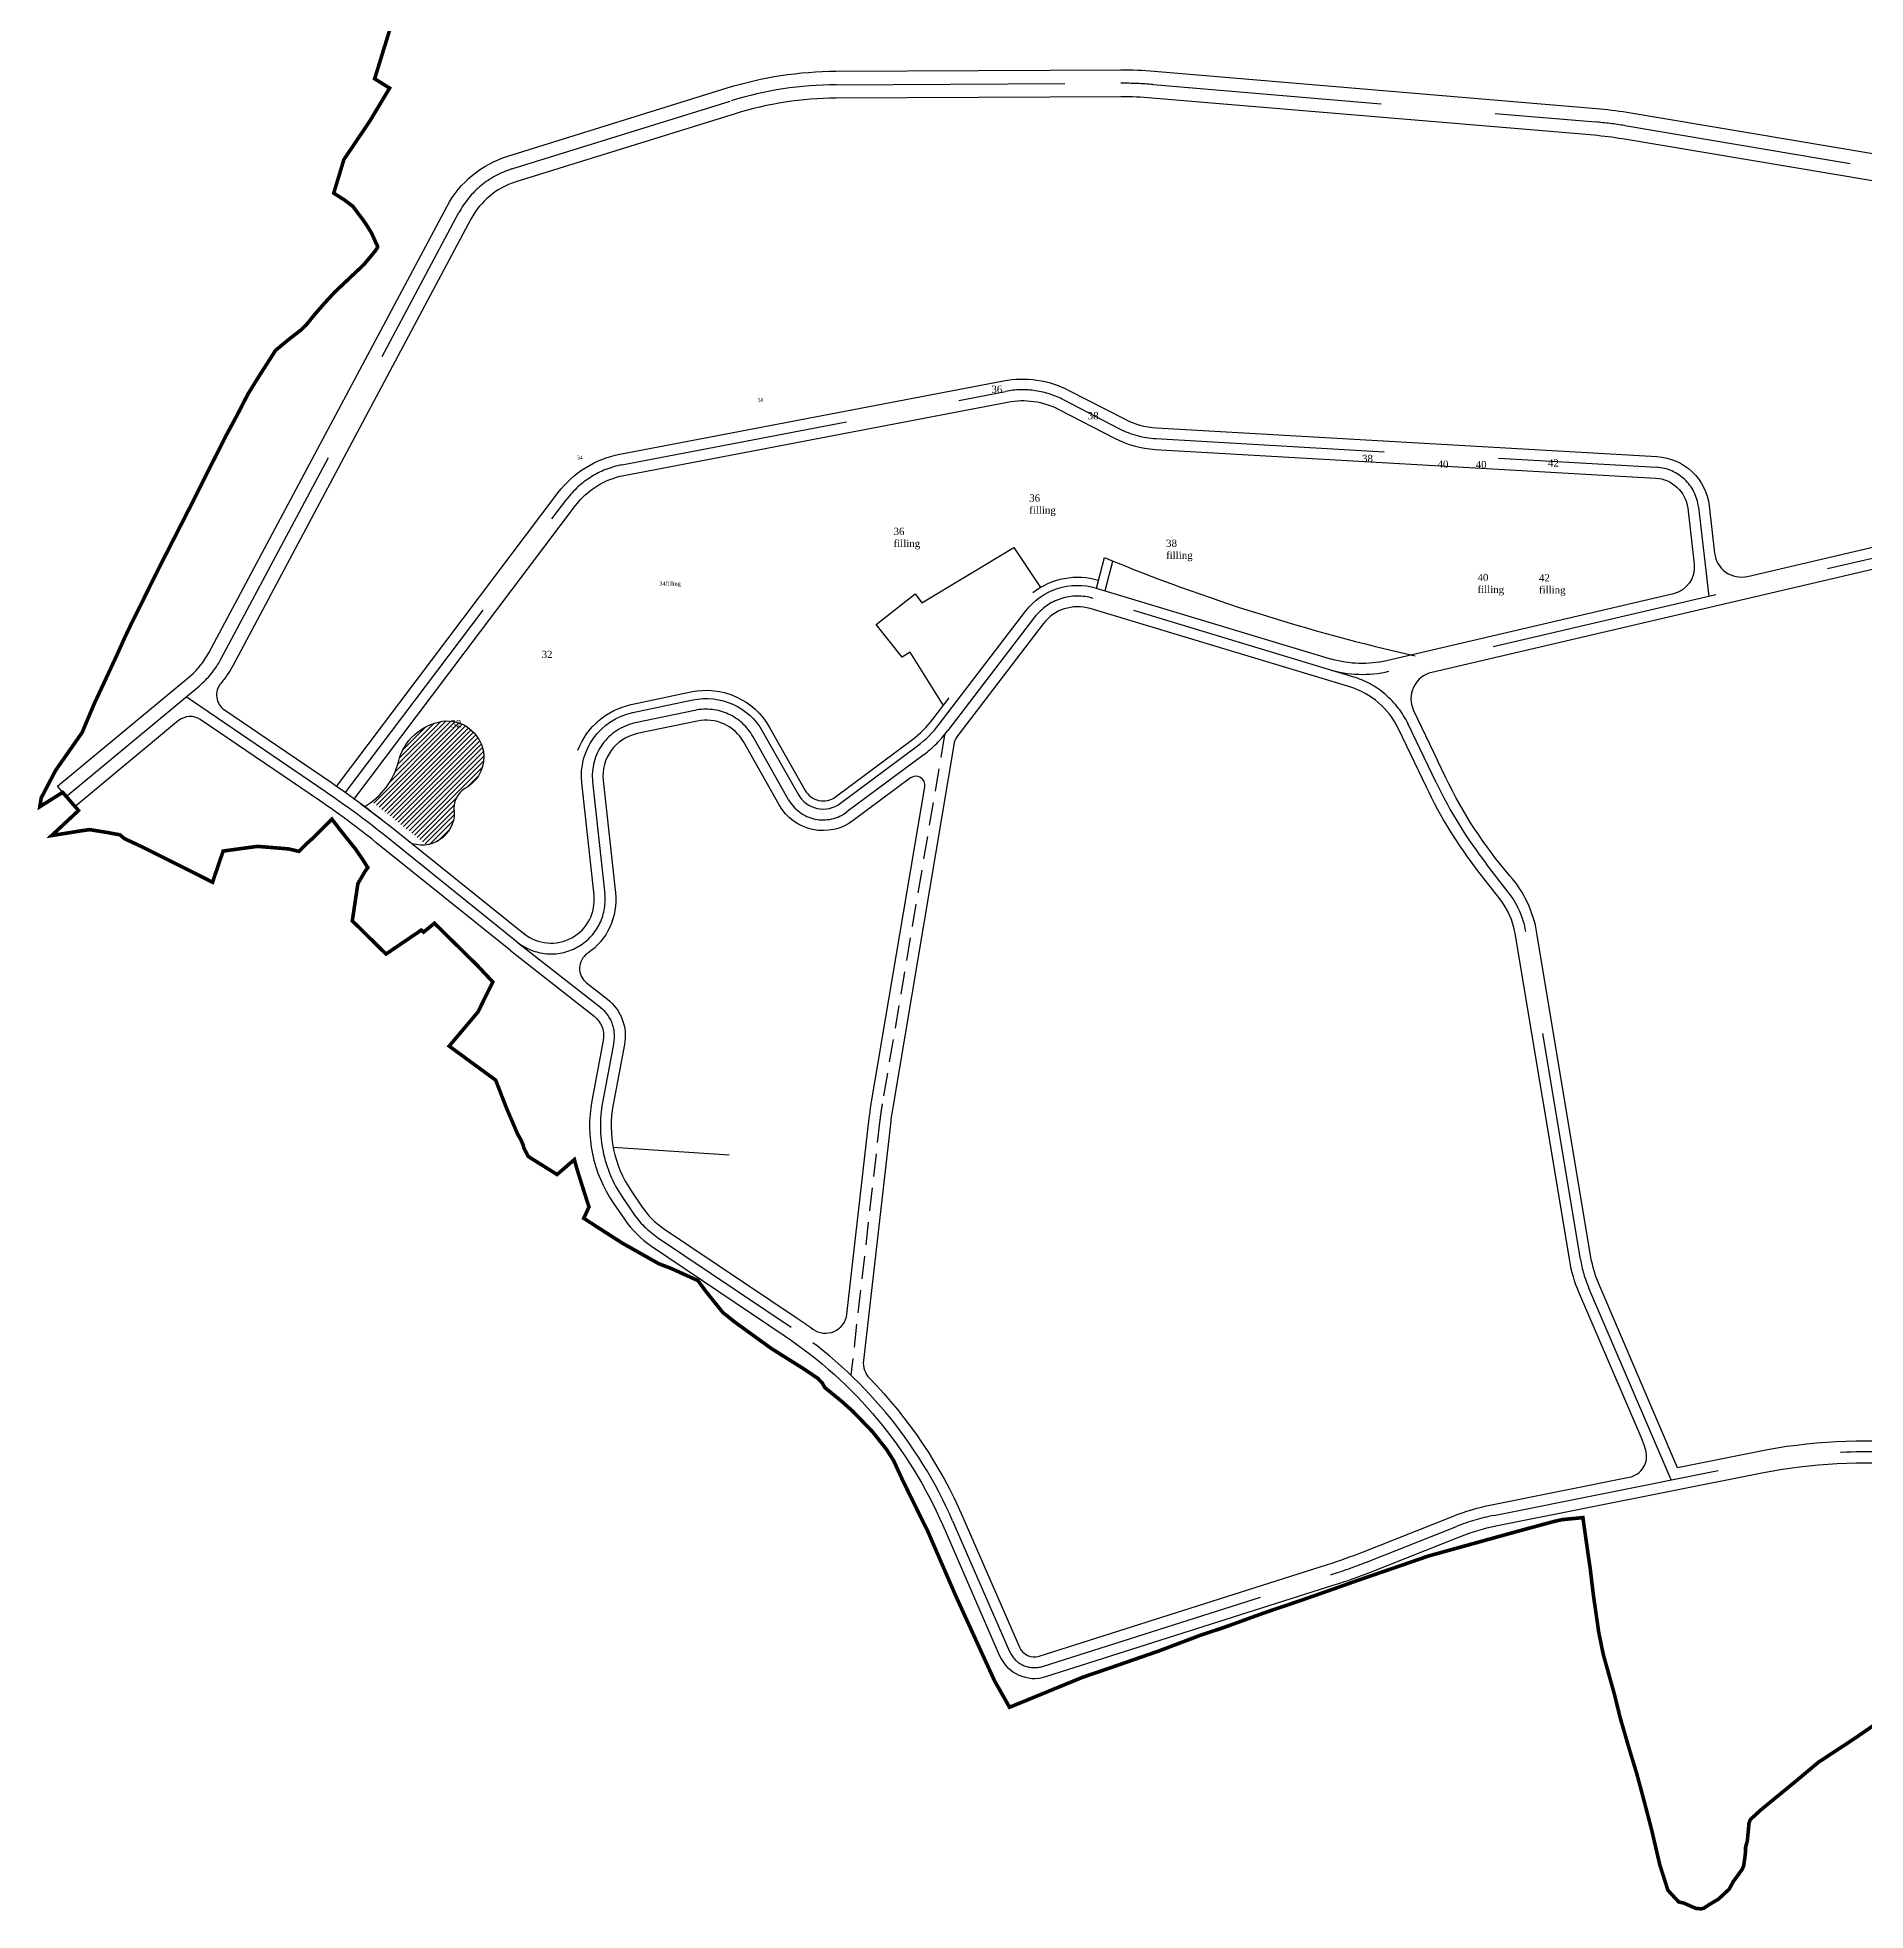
# Model space of a CAD drawing. Header units: millimetres. Extents: x -22696 to 333987, y -7117 to 2643871.
# Drawn here: x 331940 to 332955, y 2641976 to 2643016 of the extents above; entities that cross this region are included whole.
import ezdxf

# ---------------------------------------------------------------- set-up
doc = ezdxf.new("R2010")
doc.units = ezdxf.units.MM
doc.linetypes.add('DASHED', pattern=[19.05, 12.7, -6.35])
doc.layers.add('Boundary', color=8, linetype='Continuous', lineweight=50)
for name, color, linetype in [('L-Geocell', 8, 'Continuous'), ('l-retention pond', 8, 'Continuous'), ('Ltext', 8, 'Continuous'), ('Road Centerline', 8, 'DASHED'), ('ROW', 8, 'Continuous'), ('UNmarked IE', 8, 'Continuous')]:
    doc.layers.add(name, color=color, linetype=linetype)
doc.styles.add('romantic', font='romantic.ttf')

msp = doc.modelspace()

# ---------------------------------------------------------------- hatches: boundary and pattern name
at = {"layer": 'l-retention pond'}
h = msp.add_hatch(dxfattribs=at)
h.set_pattern_fill('ANSI31', color=8, scale=0.6)
h.paths.add_polyline_path([(332179, 2642600.3, 0.284495), (332187.6, 2642619.9, 0.396149), (332164.8, 2642636.7, 0.2981), (332140.4, 2642614.2, -0.172777), (332125.7, 2642592, -0.007795), (332138.3, 2642582.2), (332156, 2642568, 0.416841), (332171.2, 2642588.4, -0.291439)])

# ---------------------------------------------------------------- linework, layer by layer
at = {"layer": 'Boundary'}
msp.add_lwpolyline([(332153.7, 2643079.3, 2, 2, 0), (332127.2, 2642993.4, 2, 2, 0), (332135.5, 2642988.2, 2, 2, 0), (332124.6, 2642970, 2, 2, 0), (332110.1, 2642948.5, 2, 2, 0), (332104.5, 2642929.9, 2, 2, 0), (332110.7, 2642925.9, 2, 2, 0), (332115.1, 2642922.6, 2, 2, 0), (332116.8, 2642920.3, 2, 2, 0), (332120.5, 2642915.4, 2, 2, 0), (332123.1, 2642911.6, 2, 2, 0), (332125.6, 2642907.5, 2, 2, 0), (332127.9, 2642902.3, 2, 2, 0), (332128.7, 2642900.8, 2, 2, 0), (332128.8, 2642899.7, 2, 2, 0), (332127.5, 2642897.8, 2, 2, 0), (332124.9, 2642894.6, 2, 2, 0), (332121.2, 2642890.2, 2, 2, 0), (332104.9, 2642874.8, 2, 2, 0), (332099.2, 2642868.6, 2, 2, 0), (332093.8, 2642862.4, 2, 2, 0), (332089.3, 2642856.8, 2, 2, 0), (332086.3, 2642853.9, 2, 2, 0), (332079.8, 2642848.9, 2, 2, 0), (332072.2, 2642842.6, 2, 2, 0), (332063.1, 2642828.4, 2, 2, 0), (332056.8, 2642818.2, 2, 2, 0), (332051.1, 2642807.1, 2, 2, 0), (332045, 2642795.8, 2, 2, 0), (332036.9, 2642779.8, 2, 2, 0), (332027.3, 2642760.6, 2, 2, 0), (332009.1, 2642725, 2, 2, 0), (331992.3, 2642691.2, 2, 2, 0), (331988.4, 2642683, 2, 2, 0), (331983.7, 2642672.5, 2, 2, 0), (331971.3, 2642645.9, 2, 2, 0), (331964.8, 2642630.4, 2, 2, 0), (331950.1, 2642609.4, 2, 2, 0), (331942.1, 2642594.1, 2, 2, 0), (331941.3, 2642589.2, 2, 2, 0), (331954, 2642597.2, 2, 2, 0), (331962.8, 2642587.1, 2, 2, 0), (331947.9, 2642573.2, 2, 2, 0), (331964.1, 2642575.8, 2, 2, 0), (331969, 2642576.5, 2, 2, 0), (331978.8, 2642574.9, 2, 2, 0), (331985.8, 2642573.6, 2, 2, 0), (331988.3, 2642571.5, 2, 2, 0), (331997.7, 2642567.1, 2, 2, 0), (331997.7, 2642567.1, 2, 2, 0), (332011, 2642560.5, 2, 2, 0), (332037.2, 2642547.3, 2, 2, 0), (332043.1, 2642564.6, 2, 2, 0), (332062.1, 2642567.2, 2, 2, 0), (332079.4, 2642565.8, 2, 2, 0), (332085.2, 2642564.4, 2, 2, 0), (332090, 2642569.2, 2, 2, 0), (332093.4, 2642572.2, 2, 2, 0), (332103.5, 2642582.3, 2, 2, 0), (332108, 2642576.4, 2, 2, 0), (332116.6, 2642565.7, 2, 2, 0), (332121, 2642559.2, 2, 2, 0), (332123.4, 2642555.4, 2, 2, 0), (332123.4, 2642555.4, 2, 2, 0), (332121.8, 2642553.2, 2, 2, 0), (332117.9, 2642546.5, 2, 2, 0), (332114.8, 2642525.8, 2, 2, 0), (332121.2, 2642519.6, 2, 2, 0), (332133.5, 2642507.4, 2, 2, 0), (332153.1, 2642520.7, 2, 2, 0), (332154.4, 2642519.6, 2, 2, 0), (332160.4, 2642524.5, 2, 2, 0), (332160.4, 2642524.5, 2, 2, 0), (332184.1, 2642501.2, 2, 2, 0), (332192.8, 2642491.9, 2, 2, 0), (332184.6, 2642475.3, 2, 2, 0), (332168.6, 2642456.3, 2, 2, 0), (332194.4, 2642437.4, 2, 2, 0), (332200.4, 2642421.9, 2, 2, 0), (332206.6, 2642407.4, 2, 2, 0), (332208.4, 2642404.3, 2, 2, 0), (332209.6, 2642401.5, 2, 2, 0), (332210.1, 2642399.6, 2, 2, 0), (332212.5, 2642395, 2, 2, 0), (332220.2, 2642390.2, 2, 2, 0), (332228.5, 2642385, 2, 2, 0), (332238.1, 2642393.3, 2, 2, 0), (332239.4, 2642388.5, 2, 2, 0), (332242.8, 2642377.6, 2, 2, 0), (332246.2, 2642367, 2, 2, 0), (332243.3, 2642360.7, 2, 2, 0), (332251.3, 2642355.5, 2, 2, 0), (332264.9, 2642346.8, 2, 2, 0), (332285.1, 2642335.4, 2, 2, 0), (332291.7, 2642332.9, 2, 2, 0), (332306.7, 2642326.1, 2, 2, 0), (332311.1, 2642320.1, 2, 2, 0), (332320.5, 2642308.4, 2, 2, 0), (332327, 2642303.2, 2, 2, 0), (332347.3, 2642288.5, 2, 2, 0), (332359.2, 2642281, 2, 2, 0), (332365.9, 2642276.8, 2, 2, 0), (332373.4, 2642271.7, 2, 2, 0), (332375.8, 2642269.1, 2, 2, 0), (332376.9, 2642267.1, 2, 2, 0), (332377.4, 2642266.5, 2, 2, 0), (332386.7, 2642258.9, 2, 2, 0), (332392.7, 2642253.5, 2, 2, 0), (332403.6, 2642242.2, 2, 2, 0), (332411.5, 2642232.2, 2, 2, 0), (332415.3, 2642226.2, 2, 2, 0), (332420.5, 2642214.9, 2, 2, 0), (332432.3, 2642190.9, 2, 2, 0), (332434, 2642187.6, 2, 2, 0), (332449.8, 2642151.1, 2, 2, 0), (332471.3, 2642104, 2, 2, 0), (332479.7, 2642089.2, 2, 2, 0), (332512.1, 2642102.5, 2, 2, 0), (332520.4, 2642105.9, 2, 2, 0), (332536.8, 2642111.5, 2, 2, 0), (332562.4, 2642120.4, 2, 2, 0), (332585.7, 2642129.2, 2, 2, 0), (332598.4, 2642133.4, 2, 2, 0), (332621.3, 2642141.7, 2, 2, 0), (332640.8, 2642148.3, 2, 2, 0), (332661.6, 2642155.6, 2, 2, 0), (332673.7, 2642159.9, 2, 2, 0), (332694.1, 2642166.9, 2, 2, 0), (332712.3, 2642173.2, 2, 2, 0), (332762.5, 2642187.1, 2, 2, 0), (332782.1, 2642192.4, 2, 2, 0), (332786.6, 2642193.4, 2, 2, 0), (332798, 2642194.5, 2, 2, 0), (332800.2, 2642179, 2, 2, 0), (332802.1, 2642165.9, 2, 2, 0), (332803.8, 2642151.7, 2, 2, 0), (332806.8, 2642130.8, 2, 2, 0), (332809.3, 2642118.6, 2, 2, 0), (332815.5, 2642096.4, 2, 2, 0), (332818.7, 2642083.4, 2, 2, 0), (332823.6, 2642066.5, 2, 2, 0), (332828, 2642052, 2, 2, 0), (332832, 2642037.1, 2, 2, 0), (332836.3, 2642020.6, 2, 2, 0), (332840.7, 2642001.7, 2, 2, 0), (332845.2, 2641987.6, 2, 2, 0), (332851.2, 2641981.1, 2, 2, 0), (332854, 2641980.5, 2, 2, 0), (332858.7, 2641978.4, 2, 2, 0), (332860.8, 2641977.5, 2, 2, 0), (332863.6, 2641977.3, 2, 2, 0), (332865.1, 2641977.6, 2, 2, 0), (332867.9, 2641979.5, 2, 2, 0), (332873.3, 2641982.7, 2, 2, 0), (332879.3, 2641988.3, 2, 2, 0), (332881.4, 2641992.3, 2, 2, 0), (332886.3, 2641999, 2, 2, 0), (332887.2, 2642000.9, 2, 2, 0), (332887.9, 2642005.6, 2, 2, 0), (332888.2, 2642008.1, 2, 2, 0), (332888.3, 2642011.2, 2, 2, 0), (332889.3, 2642015.2, 2, 2, 0), (332889.9, 2642021.3, 2, 2, 0), (332890.2, 2642024.9, 2, 2, 0), (332891, 2642026.9, 2, 2, 0), (332896.9, 2642032.3, 2, 2, 0), (332917.6, 2642049.3, 2, 2, 0), (332928.8, 2642058.7, 2, 2, 0), (332948.3, 2642071.5, 2, 2, 0), (332968.2, 2642085.2, 2, 2, 0)], format="xyseb", dxfattribs=at)
msp.add_lwpolyline([(332153.7, 2643079.3, 2, 2, 0), (332127.2, 2642993.4, 2, 2, 0), (332135.5, 2642988.2, 2, 2, 0), (332124.6, 2642970, 2, 2, 0), (332110.1, 2642948.5, 2, 2, 0), (332104.5, 2642929.9, 2, 2, 0), (332110.7, 2642925.9, 2, 2, 0), (332115.1, 2642922.6, 2, 2, 0), (332116.8, 2642920.3, 2, 2, 0), (332120.5, 2642915.4, 2, 2, 0), (332123.1, 2642911.6, 2, 2, 0), (332125.6, 2642907.5, 2, 2, 0), (332127.9, 2642902.3, 2, 2, 0), (332128.7, 2642900.8, 2, 2, 0), (332128.8, 2642899.7, 2, 2, 0), (332127.5, 2642897.8, 2, 2, 0), (332124.9, 2642894.6, 2, 2, 0), (332121.2, 2642890.2, 2, 2, 0), (332104.9, 2642874.8, 2, 2, 0), (332099.2, 2642868.6, 2, 2, 0), (332093.8, 2642862.4, 2, 2, 0), (332089.3, 2642856.8, 2, 2, 0), (332086.3, 2642853.9, 2, 2, 0), (332079.8, 2642848.9, 2, 2, 0), (332072.2, 2642842.6, 2, 2, 0), (332063.1, 2642828.4, 2, 2, 0), (332056.8, 2642818.2, 2, 2, 0), (332051.1, 2642807.1, 2, 2, 0), (332045, 2642795.8, 2, 2, 0), (332036.9, 2642779.8, 2, 2, 0), (332027.3, 2642760.6, 2, 2, 0), (332009.1, 2642725, 2, 2, 0), (331992.3, 2642691.2, 2, 2, 0), (331988.4, 2642683, 2, 2, 0), (331983.7, 2642672.5, 2, 2, 0), (331971.3, 2642645.9, 2, 2, 0), (331964.8, 2642630.4, 2, 2, 0), (331950.1, 2642609.4, 2, 2, 0), (331942.1, 2642594.1, 2, 2, 0), (331941.3, 2642589.2, 2, 2, 0), (331954, 2642597.2, 2, 2, 0), (331962.8, 2642587.1, 2, 2, 0), (331947.9, 2642573.2, 2, 2, 0), (331964.1, 2642575.8, 2, 2, 0), (331969, 2642576.5, 2, 2, 0), (331978.8, 2642574.9, 2, 2, 0), (331985.8, 2642573.6, 2, 2, 0), (331988.3, 2642571.5, 2, 2, 0), (331997.7, 2642567.1, 2, 2, 0), (331997.7, 2642567.1, 2, 2, 0), (332011, 2642560.5, 2, 2, 0), (332037.2, 2642547.3, 2, 2, 0), (332043.1, 2642564.6, 2, 2, 0), (332062.1, 2642567.2, 2, 2, 0), (332079.4, 2642565.8, 2, 2, 0), (332085.2, 2642564.4, 2, 2, 0), (332090, 2642569.2, 2, 2, 0), (332093.4, 2642572.2, 2, 2, 0), (332103.5, 2642582.3, 2, 2, 0), (332108, 2642576.4, 2, 2, 0), (332116.6, 2642565.7, 2, 2, 0), (332121, 2642559.2, 2, 2, 0), (332123.4, 2642555.4, 2, 2, 0), (332123.4, 2642555.4, 2, 2, 0), (332121.8, 2642553.2, 2, 2, 0), (332117.9, 2642546.5, 2, 2, 0), (332114.8, 2642525.8, 2, 2, 0), (332121.2, 2642519.6, 2, 2, 0), (332133.5, 2642507.4, 2, 2, 0), (332153.1, 2642520.7, 2, 2, 0), (332154.4, 2642519.6, 2, 2, 0), (332160.4, 2642524.5, 2, 2, 0), (332160.4, 2642524.5, 2, 2, 0), (332184.1, 2642501.2, 2, 2, 0), (332192.8, 2642491.9, 2, 2, 0), (332184.6, 2642475.3, 2, 2, 0), (332168.6, 2642456.3, 2, 2, 0), (332194.4, 2642437.4, 2, 2, 0), (332200.4, 2642421.9, 2, 2, 0), (332206.6, 2642407.4, 2, 2, 0), (332208.4, 2642404.3, 2, 2, 0), (332209.6, 2642401.5, 2, 2, 0), (332210.1, 2642399.6, 2, 2, 0), (332212.5, 2642395, 2, 2, 0), (332220.2, 2642390.2, 2, 2, 0), (332228.5, 2642385, 2, 2, 0), (332238.1, 2642393.3, 2, 2, 0), (332239.4, 2642388.5, 2, 2, 0), (332242.8, 2642377.6, 2, 2, 0), (332246.2, 2642367, 2, 2, 0), (332243.3, 2642360.7, 2, 2, 0), (332251.3, 2642355.5, 2, 2, 0), (332264.9, 2642346.8, 2, 2, 0), (332285.1, 2642335.4, 2, 2, 0), (332291.7, 2642332.9, 2, 2, 0), (332306.7, 2642326.1, 2, 2, 0), (332311.1, 2642320.1, 2, 2, 0), (332320.5, 2642308.4, 2, 2, 0), (332327, 2642303.2, 2, 2, 0), (332347.3, 2642288.5, 2, 2, 0), (332359.2, 2642281, 2, 2, 0), (332365.9, 2642276.8, 2, 2, 0), (332373.4, 2642271.7, 2, 2, 0), (332375.8, 2642269.1, 2, 2, 0), (332376.9, 2642267.1, 2, 2, 0), (332377.4, 2642266.5, 2, 2, 0), (332386.7, 2642258.9, 2, 2, 0), (332392.7, 2642253.5, 2, 2, 0), (332403.6, 2642242.2, 2, 2, 0), (332411.5, 2642232.2, 2, 2, 0), (332415.3, 2642226.2, 2, 2, 0), (332420.5, 2642214.9, 2, 2, 0), (332432.3, 2642190.9, 2, 2, 0), (332434, 2642187.6, 2, 2, 0), (332449.8, 2642151.1, 2, 2, 0), (332471.3, 2642104, 2, 2, 0), (332479.7, 2642089.2, 2, 2, 0), (332512.1, 2642102.5, 2, 2, 0), (332520.4, 2642105.9, 2, 2, 0), (332536.8, 2642111.5, 2, 2, 0), (332562.4, 2642120.4, 2, 2, 0), (332585.7, 2642129.2, 2, 2, 0), (332598.4, 2642133.4, 2, 2, 0), (332621.3, 2642141.7, 2, 2, 0), (332640.8, 2642148.3, 2, 2, 0), (332661.6, 2642155.6, 2, 2, 0), (332673.7, 2642159.9, 2, 2, 0), (332694.1, 2642166.9, 2, 2, 0), (332712.3, 2642173.2, 2, 2, 0), (332762.5, 2642187.1, 2, 2, 0), (332782.1, 2642192.4, 2, 2, 0), (332786.6, 2642193.4, 2, 2, 0), (332798, 2642194.5, 2, 2, 0), (332800.2, 2642179, 2, 2, 0), (332802.1, 2642165.9, 2, 2, 0), (332803.8, 2642151.7, 2, 2, 0), (332806.8, 2642130.8, 2, 2, 0), (332809.3, 2642118.6, 2, 2, 0), (332815.5, 2642096.4, 2, 2, 0), (332818.7, 2642083.4, 2, 2, 0), (332823.6, 2642066.5, 2, 2, 0), (332828, 2642052, 2, 2, 0), (332832, 2642037.1, 2, 2, 0), (332836.3, 2642020.6, 2, 2, 0), (332840.7, 2642001.7, 2, 2, 0), (332845.2, 2641987.6, 2, 2, 0), (332851.2, 2641981.1, 2, 2, 0), (332854, 2641980.5, 2, 2, 0), (332858.7, 2641978.4, 2, 2, 0), (332860.8, 2641977.5, 2, 2, 0), (332863.6, 2641977.3, 2, 2, 0), (332865.1, 2641977.6, 2, 2, 0), (332867.9, 2641979.5, 2, 2, 0), (332873.3, 2641982.7, 2, 2, 0), (332879.3, 2641988.3, 2, 2, 0), (332881.4, 2641992.3, 2, 2, 0), (332886.3, 2641999, 2, 2, 0), (332887.2, 2642000.9, 2, 2, 0), (332887.9, 2642005.6, 2, 2, 0), (332888.2, 2642008.1, 2, 2, 0), (332888.3, 2642011.2, 2, 2, 0), (332889.3, 2642015.2, 2, 2, 0), (332889.9, 2642021.3, 2, 2, 0), (332890.2, 2642024.9, 2, 2, 0), (332891, 2642026.9, 2, 2, 0), (332896.9, 2642032.3, 2, 2, 0), (332917.6, 2642049.3, 2, 2, 0), (332928.8, 2642058.7, 2, 2, 0), (332948.3, 2642071.5, 2, 2, 0), (332968.2, 2642085.2, 2, 2, 0)], format="xyseb", dxfattribs=at)
at = {"layer": 'L-Geocell'}
for points in [[(332443, 2642645.4), (332424.5, 2642675), (332420, 2642672.2), (332405.7, 2642690.3), (332427.2, 2642707.5), (332431, 2642702.5), (332482.1, 2642733.1), (332496.8, 2642711)], [(332528, 2642710.6), (332532.4, 2642727.5)], [(332532.8, 2642709.3), (332537.1, 2642725.6)]]:
    msp.add_lwpolyline(points, dxfattribs=at)
at = {"layer": 'L-Geocell', "elevation": 33}
msp.add_lwpolyline([(332532.4, 2642727.5, 0.041974), (332704.8, 2642673)], format="xyb", dxfattribs=at)
at = {"layer": 'L-Geocell'}
for points in [[(332492.7, 2642708.2, -0.242366), (332529.1, 2642715)], [(332240.1, 2642620.6, -0.255562), (332269.6, 2642645.9), (332302.8, 2642653, -0.327401), (332346.5, 2642633.2), (332366.2, 2642598.3, 0.451909), (332383.1, 2642594.7), (332425.9, 2642626.6, 0.066922), (332437.1, 2642637.8), (332446.2, 2642649.7)]]:
    msp.add_lwpolyline(points, format="xyb", dxfattribs=at)
at = {"layer": 'l-retention pond', "color": 8, "elevation": 31}
msp.add_lwpolyline([(332121.7, 2642589.4, 0.203839), (332140.4, 2642614.2, -0.2981), (332164.8, 2642636.7, -0.396149), (332187.6, 2642619.9, -0.284495), (332179, 2642600.3, 0.291439), (332171.2, 2642588.4, -0.444671), (332171.2, 2642588.4, -0.553987), (332148.1, 2642568.7, 1.872825), (332148.1, 2642568.7, -1.135292)], format="xyb", dxfattribs=at)
at = {"layer": 'Road Centerline', "ltscale": 10}
for points in [[(331956, 2642594.9), (332029.7, 2642656.2, 0.096859), (332041.8, 2642671.1), (332174, 2642919.1, -0.197379), (332203.3, 2642943.3), (332325.1, 2642981.1, -0.074201), (332383.4, 2642990.1), (332541.5, 2642990.9, -0.022372), (332559.4, 2642990.2), (332805, 2642969.4, -0.020418), (332821.2, 2642967.4), (333006.3, 2642936.4, -0.256583)], [(332110.9, 2642596.9), (332233.9, 2642760, -0.18593), (332264.4, 2642779), (332477.5, 2642819.8, -0.16829), (332509.9, 2642815.1), (332540.7, 2642799.1, 0.105468), (332560.9, 2642793.6), (332838.8, 2642777.7, -0.364844), (332862.2, 2642755.5), (332867.9, 2642705.9)], [(333057.4, 2642750.1), (332690.3, 2642664.4, -0.131314), (332656.8, 2642665.5)], [(332847, 2642215.4), (332801.3, 2642321.9, -0.060035), (332796.6, 2642338), (332766.3, 2642519.9, 0.121448), (332756.6, 2642541.8), (332744.5, 2642557.4, -0.053425), (332716.5, 2642602.7), (332701, 2642635.1, 0.211056), (332670.3, 2642661.4), (332526.1, 2642704.9, 0.312312), (332493.6, 2642694.4), (332445.5, 2642631.5, -0.067123), (332432.2, 2642618.2), (332389.4, 2642586.3, -0.451909), (332357, 2642593.1), (332337.3, 2642628.1, 0.327401), (332305, 2642642.7), (332271.8, 2642635.7, 0.385383), (332248.2, 2642603), (332255, 2642540.7, -0.66828), (332206.4, 2642514.1), (332131.7, 2642574.1, 0.019824), (332099.8, 2642597.6), (332022.5, 2642650.2)], [(332206.4, 2642514.1), (332252.7, 2642477.7, -0.279456), (332260, 2642458.3), (332253.7, 2642424.9, 0.19794), (332264.6, 2642372.7), (332270.8, 2642363.5, 0.095911), (332284.3, 2642350.1), (332358.4, 2642300.3, -0.142932), (332448.1, 2642192.7), (332479.7, 2642120.2, 0.384197), (332498, 2642111.9), (332658.1, 2642162.8, 0.017473), (332677.9, 2642169.8), (332727.8, 2642189.6, -0.045144), (332748.5, 2642195.7), (332896.1, 2642225.2, -0.144535), (333065.3, 2642209.9)]]:
    msp.add_lwpolyline(points, format="xyb", dxfattribs=at)
at = {"layer": 'Road Centerline'}
msp.add_lwpolyline([(332443.6, 2642629.1), (332409, 2642424.3, 0.011241), (332407.7, 2642415.4), (332391.6, 2642273.6)], format="xyb", dxfattribs=at)
at = {"layer": 'ROW'}
msp.add_line((332119.6, 2642590.9), (332131.6, 2642581.8), dxfattribs=at)
msp.add_line((332119.6, 2642590.9), (332131.6, 2642581.8), dxfattribs=at)
for points in [[(331951.2, 2642600.6), (332024.9, 2642661.9, 0.096859), (332035.1, 2642674.6), (332167.4, 2642922.6, -0.197379), (332201.1, 2642950.4), (332322.9, 2642988.3, -0.074201), (332383.4, 2642997.6), (332541.4, 2642998.4, -0.022372), (332560, 2642997.7), (332805.6, 2642976.9, -0.020418), (332822.4, 2642974.8), (333004.2, 2642944.3, 0.463023)], [(331951.2, 2642600.6), (332024.9, 2642661.9, 0.096859), (332035.1, 2642674.6), (332167.4, 2642922.6, -0.197379), (332201.1, 2642950.4), (332322.9, 2642988.3, -0.074201), (332383.4, 2642997.6), (332541.4, 2642998.4, -0.022372), (332560, 2642997.7), (332805.6, 2642976.9, -0.020418), (332822.4, 2642974.8), (333004.2, 2642944.3, 0.463023)], [(333005.1, 2642929), (332819.9, 2642960, 0.020418), (332804.3, 2642962), (332558.7, 2642982.7, 0.022372), (332541.5, 2642983.4), (332383.5, 2642982.6, 0.074201), (332327.3, 2642974), (332205.5, 2642936.1, 0.197379), (332180.7, 2642915.5), (332048.4, 2642667.5, -0.051669), (332041.8, 2642657.7, 0.443505), (332043.8, 2642643), (332103.2, 2642602.6, -0.019824), (332135.4, 2642578.7), (332210.1, 2642518.8, 0.66828), (332249, 2642540.1), (332242.2, 2642602.4, -0.385383), (332270.5, 2642641.5), (332303.8, 2642648.5, -0.327401), (332342.6, 2642631), (332362.3, 2642596.1, 0.451909), (332385.8, 2642591.1), (332428.6, 2642623, 0.067014), (332440.7, 2642635.1), (332488.8, 2642698, -0.312312), (332527.8, 2642710.6), (332658.5, 2642671.2)], [(332106.1, 2642600.5), (332229.1, 2642763.6, -0.18593), (332263.3, 2642784.9), (332476.3, 2642825.7, -0.16829), (332512.6, 2642820.4), (332543.5, 2642804.5, 0.105468), (332561.2, 2642799.6), (332839.1, 2642783.6, -0.364844), (332868.1, 2642756.2), (332871.1, 2642730, 0.448403), (332889.4, 2642717.1), (333041, 2642752.5, 0.328087)], [(332115.7, 2642593.3), (332238.7, 2642756.4, -0.18593), (332265.5, 2642773.1), (332478.6, 2642813.9, -0.16829), (332507.1, 2642809.8), (332538, 2642793.8, 0.105468), (332560.5, 2642787.6), (332838.4, 2642771.7, -0.364844), (332856.2, 2642754.9), (332859.8, 2642723.8, -0.380831), (332848.3, 2642707.5), (332689, 2642670.3, -0.131314), (332658.5, 2642671.2)], [(333131.7, 2642470.9), (333073.7, 2642494.4, -0.238531), (333010.8, 2642566.6), (332973.9, 2642712.4, 0.408777), (332959.5, 2642721.1), (332714.1, 2642663.8, 0.479148), (332704, 2642642.7), (332717.3, 2642614.9)], [(332203.2, 2642508.9, -0.005217), (332202.6, 2642509.4), (332127.9, 2642569.4, 0.019824), (332096.5, 2642592.7), (332030.4, 2642637.6, 0.334749), (332018.4, 2642637), (331960.8, 2642589.1)], [(332203.2, 2642508.9, -0.005217), (332202.6, 2642509.4), (332127.9, 2642569.4, 0.019824), (332096.5, 2642592.7), (332030.4, 2642637.6, 0.334749), (332018.4, 2642637), (331960.8, 2642589.1)], [(332850.6, 2642222.2), (332806.8, 2642324.3, -0.060035), (332802.5, 2642339), (332772.5, 2642519, 0.137893), (332757.5, 2642550.9, -0.066966), (332721.9, 2642605.3), (332717.3, 2642614.9)], [(332850.6, 2642222.2), (332806.8, 2642324.3, -0.060035), (332802.5, 2642339), (332772.5, 2642519, 0.137893), (332757.5, 2642550.9, -0.066966), (332721.9, 2642605.3), (332717.3, 2642614.9)], [(332202.7, 2642509.4), (332249, 2642473, -0.279456), (332254.1, 2642459.4), (332247.8, 2642426, 0.19794), (332259.7, 2642369.3), (332265.9, 2642360.2, 0.095911), (332281, 2642345.2), (332355.1, 2642295.3, -0.142932), (332442.6, 2642190.3), (332474.2, 2642117.8, 0.384197), (332499.8, 2642106.2), (332660, 2642157.1, 0.017473), (332680.1, 2642164.3), (332730, 2642184, -0.045144), (332749.7, 2642189.9), (332897.3, 2642219.3, -0.144535), (333063.1, 2642204.3), (333172, 2642161.2, -0.070351), (333219.2, 2642134.3), (333243.6, 2642115.5, 0.072507), (333295.4, 2642086.3), (333419.6, 2642038.3)], [(333131.7, 2642470.9), (333125.9, 2642456.6, 0.274363), (333136.9, 2642383.4), (333171.6, 2642341, -0.516226), (333166.4, 2642322.1), (333152.4, 2642317, 0.238872), (333124, 2642286.6), (333104.2, 2642218.6, -0.441968), (333084.3, 2642208.9), (333067.5, 2642215.5, 0.144535), (332895, 2642231.1), (332850.6, 2642222.2)], [(333131.7, 2642470.9), (333125.9, 2642456.6, 0.274363), (333136.9, 2642383.4), (333171.6, 2642341, -0.516226), (333166.4, 2642322.1), (333152.4, 2642317, 0.238872), (333124, 2642286.6), (333104.2, 2642218.6, -0.441968), (333084.3, 2642208.9), (333067.5, 2642215.5, 0.144535), (332895, 2642231.1), (332850.6, 2642222.2)]]:
    msp.add_lwpolyline(points, format="xyb", dxfattribs=at)
for points in [[(332448.7, 2642623.5), (332415, 2642423.3, 0.011208), (332413.7, 2642414.7), (332398.6, 2642281.7, 0.225749), (332401.9, 2642271.9, -0.091144), (332453.6, 2642195.1), (332485.2, 2642122.6, 0.384197), (332496.2, 2642117.6), (332656.3, 2642168.5, 0.017473), (332675.7, 2642175.4), (332725.6, 2642195.2, -0.045144), (332747.3, 2642201.6), (332823.7, 2642216.9, 0.440936), (332832.9, 2642232, 0.029446), (332830.3, 2642239.1), (332795.8, 2642319.6, -0.060035), (332790.7, 2642337), (332760.4, 2642518.9, 0.121268), (332751.8, 2642538.1), (332739.7, 2642553.7, -0.053425), (332711.1, 2642600.1), (332695.6, 2642632.5, 0.211056), (332668.6, 2642655.7), (332524.4, 2642699.2, 0.312312), (332498.4, 2642690.8), (332451, 2642628.8, 0.122037)], [(332448.7, 2642623.5), (332415, 2642423.3, 0.011208), (332413.7, 2642414.7), (332398.6, 2642281.7, 0.225749), (332401.9, 2642271.9, -0.091144), (332453.6, 2642195.1), (332485.2, 2642122.6, 0.384197), (332496.2, 2642117.6), (332656.3, 2642168.5, 0.017473), (332675.7, 2642175.4), (332725.6, 2642195.2, -0.045144), (332747.3, 2642201.6), (332823.7, 2642216.9, 0.440936), (332832.9, 2642232, 0.029446), (332830.3, 2642239.1), (332795.8, 2642319.6, -0.060035), (332790.7, 2642337), (332760.4, 2642518.9, 0.121268), (332751.8, 2642538.1), (332739.7, 2642553.7, -0.053425), (332711.1, 2642600.1), (332695.6, 2642632.5, 0.211056), (332668.6, 2642655.7), (332524.4, 2642699.2, 0.312312), (332498.4, 2642690.8), (332451, 2642628.8, 0.122037)], [(332424.7, 2642605.2), (332392.9, 2642581.5, -0.451909), (332351.8, 2642590.2), (332332.1, 2642625.1, 0.327401), (332306.3, 2642636.8), (332273, 2642629.8, 0.385383), (332254.1, 2642603.7), (332260.9, 2642541.4, -0.27783), (332245.3, 2642507.7, 0.507969), (332244.8, 2642491.5), (332256.4, 2642482.4, -0.279456), (332265.9, 2642457.2), (332259.6, 2642423.8, 0.19794), (332269.6, 2642376), (332275.8, 2642366.9, 0.095911), (332287.6, 2642355.1), (332361.8, 2642305.3, -0.010312), (332370.4, 2642299.2, 0.576025), (332389.4, 2642307.5), (332401.8, 2642416.2, -0.011273), (332403.1, 2642425.3), (332432.6, 2642600.3, 0.676204)], [(332424.7, 2642605.2), (332392.9, 2642581.5, -0.451909), (332351.8, 2642590.2), (332332.1, 2642625.1, 0.327401), (332306.3, 2642636.8), (332273, 2642629.8, 0.385383), (332254.1, 2642603.7), (332260.9, 2642541.4, -0.27783), (332245.3, 2642507.7, 0.507969), (332244.8, 2642491.5), (332256.4, 2642482.4, -0.279456), (332265.9, 2642457.2), (332259.6, 2642423.8, 0.19794), (332269.6, 2642376), (332275.8, 2642366.9, 0.095911), (332287.6, 2642355.1), (332361.8, 2642305.3, -0.010312), (332370.4, 2642299.2, 0.576025), (332389.4, 2642307.5), (332401.8, 2642416.2, -0.011273), (332403.1, 2642425.3), (332432.6, 2642600.3, 0.676204)]]:
    msp.add_lwpolyline(points, format="xyb", close=True, dxfattribs=at)
for points in [[(331961, 2642589.2), (331951.2, 2642600.6)], [(331961, 2642589.2), (331951.2, 2642600.6)], [(332210.6, 2642518.4), (332210.1, 2642518.8)], [(332210.6, 2642518.4), (332210.1, 2642518.8)]]:
    msp.add_lwpolyline(points, dxfattribs=at)
at = {"layer": 'UNmarked IE'}
msp.add_lwpolyline([(332259.6, 2642400.1), (332324, 2642396)], dxfattribs=at)

# ---------------------------------------------------------------- texts
at = {"layer": 'Ltext', "attachment_point": 1, "style": 'romantic'}
for s, width, gutter_width, heights, insert, char_height in [('{\\H4x;38}', 16.309, 2.5, [0], (332339.9, 2642816.1, 38), 0.5), ('36 \\P ', 20.685, 1.25, [0], (332469.6, 2642823, 29.7), 4), ('38 ', 20.685, 1.25, [0], (332523.1, 2642808.3), 4), ('38 ', 20.685, 1.25, [0], (332675.4, 2642784.6), 4), ('{\\H4x;34} ', 16.309, 2.5, [0], (332239.6, 2642784.1, 72), 0.5), ('40', 20.685, 1.25, [0], (332717.3, 2642781.4), 4), ('40', 20.685, 1.25, [0], (332738.5, 2642781.2), 4), ('42', 20.685, 1.25, [0], (332778.6, 2642782.1), 4), ('36\\Pfilling ', 20.685, 1.25, [0], (332490.6, 2642762.6, 2), 4), ('36\\Pfilling ', 20.685, 1.25, [0], (332415.3, 2642744.1, 34), 4), ('38\\Pfilling ', 20.685, 1.25, [0], (332566.6, 2642737.5, 34), 4), ('34filling ', 186.166, 11.2, [0], (332285.3, 2642714.2, 306), 2.25), ('40\\Pfilling ', 20.685, 1.25, [0], (332739.5, 2642718.5, 34), 4), ('42 filling ', 20.685, 1.25, [0], (332773.6, 2642718.3, 34), 4), ('32', 16.309, 2.5, [1.02], (332219.9, 2642675.8), 4), ('32', 16.309, 2.5, [1.02], (332169.4, 2642637.3, 29), 4)]:
    msp.add_mtext_dynamic_manual_height_columns(s, width=width, gutter_width=gutter_width, heights=heights, dxfattribs=dict(at, insert=insert, char_height=char_height))

doc.saveas('drawing.dxf')
